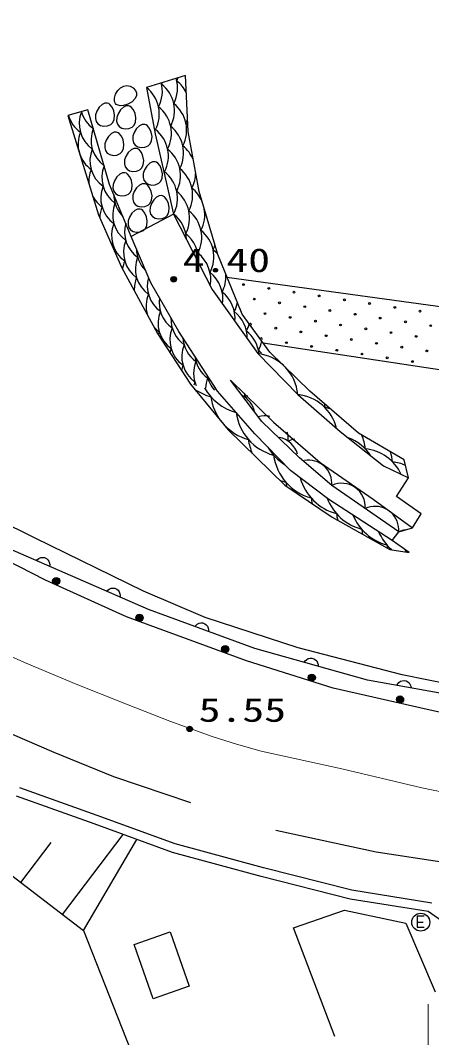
# Model space of a CAD drawing. Units: millimetres, scale not verified. Extents: x 40000 to 680000, y 20000 to 380000.
# Drawn here: x 160510 to 183342, y 237580 to 293963 of the extents above; entities that cross this region are included whole.
import ezdxf
from ezdxf.enums import TextEntityAlignment as Align

# ---------------------------------------------------------------- set-up
doc = ezdxf.new("R2010")
doc.units = ezdxf.units.MM
doc.header["$LTSCALE"] = 1000
doc.linetypes.add('CHAIN', pattern=[18.5, 12, -1.5, 3.5, -1.5])
for name, color, linetype, lineweight in [('M-BGD', 7, 'Continuous', 25), ('M-BMK', 2, 'CHAIN', 13), ('M-STR-HTXT', 7, 'Continuous', 13)]:
    doc.layers.add(name, color=color, linetype=linetype, lineweight=lineweight)
doc.layers.add('M-BGD-EXST', color=7, linetype='Continuous')
doc.styles.add('ＭＳ ゴシック', font='')
doc.styles.get('ＭＳ ゴシック').set_extended_font_data('MS Gothic')

# ---------------------------------------------------------------- blocks, each defined once
blk = doc.blocks.new('BUHIN75')
at = {"color": 7, "linetype": 'Continuous', "lineweight": 25}
for centre, radius in [((0, 0), 150), ((0, 0), 131), ((0, 0), 112), ((0, 0), 93.8), ((0, 0), 75), ((0, 0), 56.2), ((0, -1), 37.5), ((0, 0), 18.8)]:
    blk.add_circle(centre, radius, dxfattribs=at)

msp = doc.modelspace()

# ---------------------------------------------------------------- linework, layer by layer
at = {"layer": 'M-BGD'}
for p, q in [((169686, 290914), (167508, 290247)), ((169820, 287803), (169686, 290914)), ((167508, 290247), (167997, 287669)), ((164263, 289003), (163152, 288692)), ((163152, 288692), (164841, 283180)), ((165464, 284869), (164263, 289003)), ((167997, 287669), (169020, 283224)), ((170442, 284469), (169820, 287803)), ((166664, 281979), (165464, 284869)), ((171465, 280979), (170442, 284469)), ((164841, 283180), (166130, 280290)), ((169020, 283224), (166664, 281979)), ((169020, 283224), (171153, 279046)), ((167747, 279407), (166664, 281979)), ((172831, 277678), (171465, 280979)), ((166130, 280290), (168131, 276601)), ((171981, 279731), (190731, 277159)), ((169315, 276712), (167747, 279407)), ((171153, 279046), (173687, 275489)), ((174367, 275573), (172831, 277678)), ((168131, 276601), (169953, 273800)), ((171446, 273417), (169315, 276712)), ((173994, 276084), (191231, 273490)), ((173687, 275489), (175910, 273222)), ((176586, 273411), (174367, 275573)), ((169953, 273800), (172042, 271266)), ((173919, 271725), (172175, 274016)), ((172175, 274016), (174570, 271699)), ((173529, 271049), (171446, 273417)), ((175910, 273222), (178266, 271177)), ((179289, 271078), (176586, 273411)), ((172042, 271266), (175199, 268199)), ((176002, 269721), (173919, 271725)), ((174570, 271699), (177147, 269461)), ((175507, 269018), (173529, 271049)), ((178266, 271177), (180666, 269266)), ((181821, 269599), (179289, 271078)), ((177798, 268185), (176002, 269721)), ((182048, 268603), (181821, 269599)), ((177642, 267404), (175507, 269018)), ((177147, 269461), (180089, 267430)), ((180666, 269266), (182048, 268603)), ((161289, 265290), (154551, 268623)), ((181394, 267579), (182048, 268603)), ((175199, 268199), (177821, 266421)), ((181511, 265621), (177798, 268185)), ((181155, 265132), (177642, 267404)), ((180089, 267430), (182276, 265843)), ((182760, 266612), (181394, 267579)), ((177821, 266421), (181022, 264643)), ((182276, 265843), (182760, 266612)), ((181155, 265132), (181511, 265621)), ((181511, 265621), (182276, 265843)), ((167347, 262321), (161289, 265290)), ((182089, 264465), (181155, 265132)), ((167626, 261305), (159820, 264701)), ((181022, 264643), (182089, 264465)), ((170762, 260858), (167347, 262321)), ((173527, 259150), (167626, 261305)), ((175926, 259191), (170762, 260858)), ((179788, 257402), (173527, 259150)), ((181699, 257686), (175926, 259191)), ((188018, 256396), (181699, 257686)), ((187861, 255926), (179788, 257402)), ((155659, 256275), (162379, 253398)), ((147764, 255916), (164012, 243524)), ((162379, 253398), (165687, 252056)), ((165687, 252056), (169954, 250618)), ((164608, 249426), (160303, 250956)), ((164777, 249897), (160490, 251421)), ((169106, 248325), (164777, 249897)), ((168954, 247848), (164608, 249426)), ((162852, 244409), (166227, 248834)), ((174700, 249084), (180262, 247885)), ((160531, 246179), (162218, 248392)), ((164012, 243524), (166981, 248564)), ((174012, 246991), (169106, 248325)), ((173885, 246507), (168954, 247848)), ((180262, 247885), (186119, 246974)), ((178918, 245753), (174012, 246991)), ((178816, 245262), (173885, 246507)), ((183347, 245038), (178918, 245753)), ((183155, 244563), (178816, 245262)), ((175680, 243664), (178498, 244647)), ((178498, 244647), (181905, 243926)), ((184568, 243573), (183155, 244563)), ((177974, 237635), (175680, 243664)), ((181905, 243926), (183544, 240126)), ((182540, 243979), (182870, 243979)), ((164012, 243524), (167026, 235904)), ((166833, 242747), (168833, 243443)), ((168833, 243443), (169882, 240428)), ((167882, 239732), (166833, 242747)), ((169882, 240428), (167882, 239732))]:
    msp.add_line(p, q, dxfattribs=at)
for points in [[(216745, 254672), (209196, 254017), (201391, 253468), (196942, 253689), (192648, 254134), (187066, 254883), (182688, 255866), (177879, 256946), (173056, 258468), (166397, 260903), (161902, 262940), (155220, 266361), (150130, 268960), (145330, 271863), (141036, 274532), (135815, 277976), (132385, 280599), (128077, 284134), (122950, 288298), (119509, 291224), (116582, 293963)], [(161405, 264011), (161471, 264083), (161546, 264135), (161651, 264186), (161751, 264195), (161848, 264183), (161962, 264133), (162037, 264070), (162098, 263991), (162135, 263879), (162148, 263789), (162138, 263692)], [(165308, 262313), (165374, 262385), (165449, 262437), (165554, 262488), (165654, 262497), (165751, 262485), (165865, 262435), (165940, 262372), (166002, 262293), (166038, 262181), (166051, 262091), (166042, 261994)], [(170201, 260365), (170262, 260440), (170334, 260497), (170436, 260554), (170535, 260568), (170633, 260562), (170749, 260520), (170828, 260461), (170894, 260386), (170937, 260277), (170956, 260187), (170952, 260090)], [(176272, 258383), (176328, 258463), (176395, 258526), (176492, 258590), (176589, 258613), (176688, 258614), (176807, 258581), (176890, 258529), (176962, 258459), (177013, 258353), (177039, 258265), (177043, 258168)], [(181413, 257105), (181461, 257189), (181522, 257257), (181613, 257330), (181708, 257362), (181806, 257372), (181928, 257350), (182015, 257306), (182093, 257243), (182154, 257142), (182187, 257057), (182200, 256961)], [(182930, 244304), (182540, 244304), (182540, 243694), (182930, 243694)]]:
    msp.add_lwpolyline(points, dxfattribs=at)
for points in [[(165801, 289346), (165742, 289472), (165737, 289643), (165799, 289866), (165922, 290078), (166066, 290225), (166251, 290322), (166426, 290347), (166615, 290311), (166783, 290221), (166912, 290081), (166962, 289942), (166952, 289784), (166866, 289611), (166711, 289450), (166487, 289316), (166243, 289240), (166047, 289228), (165879, 289275), (165838, 289304)], [(165340, 289375), (165200, 289370), (165050, 289297), (164889, 289144), (164759, 288932), (164686, 288731), (164675, 288519), (164721, 288356), (164820, 288223), (164964, 288132), (165148, 288090), (165350, 288109), (165540, 288188), (165651, 288300), (165725, 288469), (165746, 288704), (165704, 288945), (165615, 289151), (165488, 289304), (165417, 289350)], [(166521, 289231), (166381, 289226), (166231, 289153), (166070, 289000), (165939, 288788), (165867, 288587), (165856, 288375), (165902, 288212), (166001, 288079), (166145, 287988), (166329, 287946), (166531, 287965), (166721, 288044), (166832, 288156), (166906, 288325), (166927, 288560), (166885, 288801), (166796, 289007), (166669, 289160), (166598, 289206)], [(167414, 288194), (167274, 288189), (167124, 288116), (166963, 287963), (166832, 287751), (166760, 287550), (166749, 287338), (166795, 287175), (166894, 287042), (167038, 286951), (167222, 286909), (167424, 286928), (167614, 287007), (167725, 287120), (167799, 287288), (167820, 287523), (167777, 287765), (167689, 287970), (167562, 288123), (167491, 288169)], [(165858, 287762), (165719, 287757), (165569, 287684), (165407, 287531), (165277, 287319), (165204, 287118), (165193, 286906), (165239, 286743), (165338, 286610), (165482, 286519), (165666, 286477), (165869, 286496), (166058, 286575), (166170, 286687), (166244, 286856), (166264, 287091), (166222, 287332), (166133, 287538), (166006, 287691), (165935, 287737)], [(166953, 286869), (166813, 286864), (166663, 286791), (166502, 286638), (166372, 286426), (166299, 286225), (166288, 286013), (166334, 285850), (166433, 285717), (166577, 285626), (166761, 285584), (166963, 285603), (167153, 285682), (167264, 285795), (167338, 285963), (167359, 286198), (167317, 286440), (167228, 286645), (167101, 286798), (167030, 286844)], [(167990, 286120), (167850, 286115), (167700, 286042), (167539, 285889), (167409, 285677), (167336, 285476), (167325, 285264), (167371, 285101), (167470, 284968), (167614, 284877), (167798, 284835), (168000, 284855), (168190, 284933), (168301, 285046), (168375, 285214), (168396, 285449), (168354, 285691), (168265, 285896), (168138, 286050), (168067, 286095)], [(166319, 285515), (166180, 285510), (166030, 285438), (165868, 285284), (165738, 285073), (165665, 284871), (165654, 284659), (165700, 284496), (165799, 284363), (165943, 284272), (166127, 284231), (166330, 284250), (166519, 284328), (166631, 284441), (166704, 284609), (166725, 284844), (166683, 285086), (166594, 285292), (166467, 285445), (166396, 285490)], [(167414, 284910), (167274, 284905), (167124, 284833), (166963, 284679), (166832, 284468), (166760, 284266), (166749, 284054), (166795, 283891), (166894, 283758), (167038, 283667), (167222, 283626), (167424, 283645), (167614, 283723), (167725, 283836), (167799, 284004), (167820, 284239), (167777, 284481), (167689, 284687), (167562, 284840), (167491, 284886)], [(168364, 284248), (168225, 284243), (168075, 284170), (167913, 284017), (167783, 283805), (167710, 283604), (167699, 283392), (167745, 283229), (167844, 283096), (167988, 283005), (168172, 282963), (168375, 282982), (168564, 283061), (168676, 283173), (168750, 283342), (168770, 283576), (168728, 283818), (168639, 284024), (168512, 284177), (168441, 284223)], [(167155, 283499), (167015, 283494), (166865, 283421), (166704, 283268), (166573, 283056), (166501, 282855), (166489, 282643), (166536, 282480), (166635, 282347), (166778, 282256), (166962, 282214), (167165, 282233), (167355, 282312), (167466, 282424), (167540, 282593), (167560, 282828), (167518, 283069), (167430, 283275), (167303, 283428), (167231, 283474)]]:
    msp.add_lwpolyline(points, close=True, dxfattribs=at)
for centre, radius in [((172904, 279318), 49.8), ((174302, 279108), 49.8), ((173498, 278514), 49.8), ((175701, 278897), 49.8), ((177099, 278687), 49.8), ((174896, 278303), 49.8), ((176295, 278093), 49.8), ((178498, 278476), 49.8), ((179896, 278266), 49.8), ((181295, 278055), 49.8), ((174092, 277709), 49.8), ((175490, 277499), 49.8), ((177693, 277882), 49.8), ((179092, 277672), 49.8), ((180490, 277461), 49.8), ((182693, 277845), 49.8), ((174686, 276905), 49.8), ((176889, 277288), 49.8), ((178287, 277078), 49.8), ((179686, 276867), 49.8), ((181889, 277251), 49.8), ((183287, 277040), 49.8), ((176084, 276694), 49.8), ((177483, 276484), 49.8), ((178881, 276273), 49.8), ((181084, 276657), 49.8), ((182483, 276446), 49.8), ((175280, 276100), 49.8), ((176678, 275890), 49.8), ((178077, 275679), 49.8), ((180280, 276063), 49.8), ((181678, 275852), 49.8), ((179475, 275469), 49.8), ((180874, 275258), 49.8), ((183077, 275642), 49.8), ((182272, 275048), 49.8), ((162503, 262886), 199), ((162503, 262886), 176), ((162503, 262886), 153), ((162503, 262886), 129), ((162503, 262886), 106), ((162503, 262886), 78), ((162503, 262886), 54), ((162503, 262886), 31), ((162503, 262886), 6), ((167125, 260849), 199), ((167125, 260849), 176), ((167125, 260849), 153), ((167125, 260849), 129), ((167125, 260849), 106), ((167125, 260849), 78), ((167125, 260849), 54), ((167125, 260849), 31), ((167125, 260849), 6), ((171883, 259109), 199), ((171883, 259109), 176), ((171883, 259109), 153), ((171883, 259109), 129), ((171883, 259109), 106), ((171883, 259109), 78), ((171883, 259109), 54), ((171883, 259109), 31), ((171883, 259109), 6), ((176687, 257531), 199), ((176687, 257531), 176), ((176687, 257531), 153), ((176687, 257531), 129), ((176687, 257531), 106), ((176687, 257531), 78), ((176687, 257531), 54), ((176687, 257531), 31), ((176687, 257531), 6), ((181586, 256318), 199), ((181586, 256318), 176), ((181586, 256318), 153), ((181586, 256318), 129), ((181586, 256318), 106), ((181586, 256318), 78), ((181586, 256318), 54), ((181586, 256318), 31), ((181586, 256318), 6), ((182735, 243979), 498)]:
    msp.add_circle(centre, radius, dxfattribs=at)
for centre, radius, start, end in [((166516, 290034), 1878, 332.5262, 14.3866), ((167189, 288954), 1878, 332.5262, 51.7624), ((166686, 291295), 1878, 332.5262, 335.584), ((167359, 290215), 1878, 332.5262, 16.6248), ((167529, 291477), 1878, 332.5262, 338.5039), ((168033, 289135), 1878, 25.4581, 51.7624), ((166346, 288773), 1878, 332.5262, 51.7624), ((167863, 287874), 1878, 332.5262, 51.7624), ((164853, 289174), 1736, 195.8357, 234.5108), ((165512, 288245), 1736, 157.8676, 234.5108), ((165571, 289382), 1736, 196.0713, 234.5108), ((167020, 287693), 1878, 332.5262, 51.7624), ((168536, 286794), 1878, 47.559, 51.7624), ((168033, 289135), 1878, 332.5262, 339.4499), ((165453, 287107), 1736, 157.8676, 196.5332), ((166171, 287315), 1736, 157.8676, 234.5108), ((166850, 286431), 1878, 332.5262, 51.7624), ((167693, 286613), 1878, 332.5262, 51.7624), ((168367, 285533), 1878, 21.3113, 51.7624), ((165453, 287107), 1736, 197.5424, 234.5108), ((166112, 286178), 1736, 157.8676, 234.5108), ((167523, 285352), 1878, 332.5262, 51.7624), ((166771, 285248), 1736, 157.8676, 234.5108), ((166053, 285040), 1736, 157.8676, 186.0281), ((167354, 284090), 1878, 332.5262, 51.7624), ((168197, 284272), 1878, 332.5262, 51.7624), ((168367, 285533), 1878, 332.5262, 359.8357), ((166712, 284111), 1736, 157.8676, 234.5108), ((166053, 285040), 1736, 208.0474, 234.5108), ((167430, 284319), 1736, 180.1182, 225.2512), ((168027, 283010), 1878, 332.5262, 51.7624), ((168871, 283192), 1878, 22.3826, 51.7624), ((166653, 282973), 1736, 157.8676, 178.845), ((167371, 283181), 1736, 157.8676, 234.5108), ((167858, 281749), 1878, 2.3388, 51.7624), ((168701, 281931), 1878, 332.5262, 51.7624), ((168871, 283192), 1878, 332.5262, 10.2906), ((167312, 282044), 1736, 157.8676, 234.5108), ((168030, 282252), 1736, 164.2339, 234.5108), ((168531, 280669), 1878, 355.3163, 51.7624), ((169374, 280851), 1878, 332.5262, 51.7624), ((166653, 282973), 1736, 229.2434, 234.5108), ((167253, 280906), 1736, 157.8676, 161.3807), ((167971, 281114), 1736, 157.8676, 234.5108), ((169544, 282112), 1878, 332.5262, 340.6265), ((168631, 280185), 1736, 157.8676, 234.5108), ((168690, 281323), 1736, 180.6674, 224.702), ((169205, 279589), 1878, 349.4771, 51.7624), ((170048, 279771), 1878, 41.4846, 51.7624), ((167912, 279977), 1736, 157.8676, 173.2011), ((168571, 279047), 1736, 157.8676, 181.998), ((169290, 279256), 1736, 164.5702, 234.5108), ((169878, 278510), 1878, 351.4189, 51.7624), ((170048, 279771), 1878, 332.5262, 3.0993), ((169231, 278118), 1736, 157.8676, 195.3408), ((169949, 278327), 1736, 171.7882, 234.5108), ((170552, 277430), 1878, 354.9599, 51.7624), ((170721, 278691), 1878, 332.5262, 348.7612), ((169890, 277189), 1736, 157.8676, 234.5108), ((170608, 277397), 1736, 177.5996, 234.5108), ((171225, 276350), 1878, 358.7785, 51.7624), ((172693, 277920), 49.8, 324.4595, 84.6319), ((169231, 278118), 1736, 221.5895, 234.5108), ((170549, 276260), 1736, 157.8676, 234.5108), ((171395, 277611), 1878, 332.5262, 345.8183), ((173287, 277115), 49.8, 282.456, 152.2857), ((169831, 276051), 1736, 157.8676, 163.4672), ((171267, 276468), 1736, 183.1238, 234.5108), ((171899, 275270), 1878, 6.9904, 51.7624), ((173881, 276311), 49.8, 301.8945, 132.8472), ((170490, 275122), 1736, 157.8676, 165.475), ((171208, 275330), 1736, 157.8676, 234.5108), ((172068, 276531), 1878, 332.5262, 349.5907), ((171926, 275539), 1736, 186.5449, 234.5108), ((173426, 273010), 2493, 46.8955, 83.9874), ((172572, 274190), 1878, 44.9064, 51.7624), ((171149, 274193), 1736, 157.8676, 167.5491), ((171867, 274401), 1736, 157.8676, 203.1554), ((173426, 273010), 2493, 4.878, 44.5926), ((172526, 273472), 1736, 157.8676, 176.2759), ((172586, 274610), 1736, 190.4404, 221.5505), ((171808, 273263), 1736, 157.8676, 163.6594), ((171814, 275841), 2834, 234.8224, 255.1251), ((173215, 274972), 2834, 208.9693, 255.1251), ((173897, 273472), 2834, 187.5137, 218.0338), ((172218, 272016), 1309, 11.3881, 63.1805), ((171656, 273188), 1309, 355.8442, 4.7487), ((173513, 271906), 1309, 107.6107, 114.8938), ((175649, 270743), 2493, 14.1015, 83.9874), ((174945, 272276), 2493, 4.878, 9.9823), ((177168, 270009), 2493, 77.4852, 83.9874), ((175298, 272604), 2834, 187.5137, 255.1251), ((174074, 270734), 1309, 77.204, 105.9067), ((173897, 273472), 2834, 220.9815, 255.1251), ((175979, 271103), 2834, 187.5137, 203.7237), ((174636, 269562), 1309, 15.9884, 79.2349), ((174074, 270734), 1309, 355.8442, 17.8023), ((175931, 269452), 1309, 98.2514, 114.8938), ((177871, 268476), 2493, 32.6082, 70.3315), ((177168, 270009), 2493, 4.878, 22.7859), ((176699, 271736), 2834, 210.2294, 238.2825), ((179390, 267742), 2493, 24.9574, 83.9874), ((177380, 270235), 2834, 187.5137, 255.1251), ((176493, 268280), 1309, 355.8442, 99.3792), ((178686, 269275), 2493, 4.878, 17.9767), ((180909, 267008), 2493, 66.8529, 83.9874), ((175979, 271103), 2834, 247.9132, 255.1251), ((178781, 269367), 2834, 195.5419, 255.1251), ((178062, 268734), 2834, 187.5137, 192.1665), ((178349, 266998), 1309, 355.8442, 114.8938), ((179463, 267866), 2834, 187.5137, 194.1886), ((180183, 268499), 2834, 200.9721, 255.1251), ((180205, 265716), 1309, 62.284, 114.8938), ((180864, 266998), 2834, 187.5137, 195.3116), ((181584, 267631), 2834, 202.4307, 255.1251), ((180205, 265716), 1309, 355.8442, 47.3261), ((182265, 266130), 2834, 187.5137, 193.1371), ((182985, 266763), 2834, 203.5875, 228.92), ((182062, 264434), 1309, 97.5343, 114.8938), ((183666, 265262), 2834, 187.5137, 191.0352), ((184386, 265895), 2834, 206.2905, 209.6444)]:
    msp.add_arc(centre, radius, start, end, dxfattribs=at)
at = {"layer": 'M-BMK'}
msp.add_lwpolyline([(158581, 259356), (160739, 258380), (163601, 257174), (166488, 256024), (168809, 255118), (171150, 254270), (172510, 253837), (173886, 253462), (178354, 252473), (182804, 251427), (185123, 250943)], dxfattribs=at)
msp.add_lwpolyline([(158581, 259356), (160739, 258380), (163601, 257174), (166488, 256024), (168809, 255118), (171150, 254270), (172510, 253837), (173886, 253462), (178354, 252473), (182804, 251427), (185123, 250943)], dxfattribs=at)
at = {"layer": 'M-STR-HTXT'}
msp.add_line((183155, 230828), (183155, 239430), dxfattribs=at)

# ---------------------------------------------------------------- block references
at = {"layer": 'M-BGD-EXST'}
for p in [(169023, 279616), (169909, 254689)]:
    msp.add_blockref('BUHIN75', p, dxfattribs=at)

# ---------------------------------------------------------------- texts
at = {"layer": 'M-BGD-EXST', "style": 'ＭＳ ゴシック', "width": 1.35}
for s, p in [('4.40', (169523, 279616)), ('5.55', (170409, 254690))]:
    msp.add_text(s, height=1320, dxfattribs=at).set_placement(p, align=Align.BOTTOM_LEFT)

doc.saveas('drawing.dxf')
